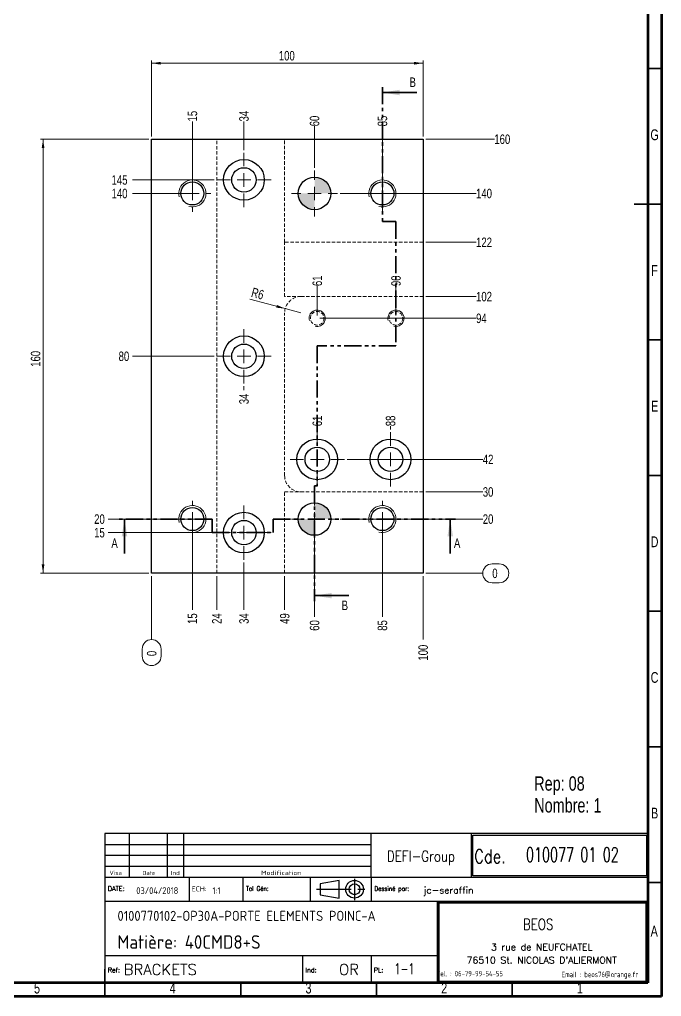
# Model space of a CAD drawing. Header units: millimetres. Extents: x 5 to 415, y 5 to 589.
# Drawn here: x 178.5 to 415, y 5 to 365.1 of the extents above; entities that cross this region are included whole.
import ezdxf

# ---------------------------------------------------------------- set-up
doc = ezdxf.new("R2010")
doc.units = ezdxf.units.MM
for name, pattern in [('CENTERX2', [20.32, 12.7, -2.54, 2.54, -2.54]), ('HIDDEN', [1.905, 1.27, -0.635]), ('PHANTOM', [12.7, 6.35, -1.27, 1.27, -1.27, 1.27, -1.27])]:
    doc.linetypes.add(name, pattern=pattern)
doc.layers.add('DIMENSIONS', color=176, linetype='Continuous')
doc.styles.add('SLDTEXTSTYLE0', font='TXT', dxfattribs={"width": 0.75})
doc.styles.add('SLDTEXTSTYLE1', font='ISOCP')
doc.styles.add('SLDTEXTSTYLE10', font='ISOCP', dxfattribs={"width": 1.147311})
doc.styles.add('SLDTEXTSTYLE11', font='ISOCP', dxfattribs={"width": 1.385904})
doc.styles.add('SLDTEXTSTYLE12', font='ISOCP', dxfattribs={"width": 1.246461})
doc.styles.add('SLDTEXTSTYLE13', font='ROMAND')
doc.styles.add('SLDTEXTSTYLE2', font='ROMANT', dxfattribs={"width": 0.8})
doc.styles.add('SLDTEXTSTYLE3', font='ISOCP', dxfattribs={"width": 0.8})
doc.styles.add('SLDTEXTSTYLE4', font='ROMANS', dxfattribs={"width": 0.8})
doc.styles.add('SLDTEXTSTYLE5', font='ROMANT')
doc.styles.add('SLDTEXTSTYLE6', font='ROMANS')
doc.styles.add('SLDTEXTSTYLE7', font='ROMANT', dxfattribs={"width": 0.65})
doc.styles.add('SLDTEXTSTYLE8', font='ISOCP', dxfattribs={"width": 1.446157})
doc.styles.add('SLDTEXTSTYLE9', font='ISOCP', dxfattribs={"width": 1.294402})
doc.dimstyles.new('SLDDIMSTYLE0', dxfattribs={"dimtxt": 3.5, "dimasz": 3.302, "dimexe": 0, "dimexo": 0.0625, "dimgap": 0.875, "dimtad": 0, "dimtih": 1, "dimtoh": 1, "dimdec": 0, "dimrnd": 1e-09, "dimdsep": 46, "dimtxsty": 'SLDTEXTSTYLE0', "dimblk1": 'NONE', "dimblk2": 'NONE', "dimsah": 1, "dimcen": 0.09, "dimadec": 0, "dimazin": 2, "dimtfac": 1, "dimtdec": 0, "dimtofl": 0, "dimtmove": 0, "dimatfit": 3, "dimldrblk": 'NONE', "dimfxl": 1, "dimfrac": 2, "dimtolj": 1, "dimtzin": 12, "dimarcsym": 0})
doc.dimstyles.new('SLDDIMSTYLE1', dxfattribs={"dimtxt": 3.5, "dimasz": 3.302, "dimexe": 0, "dimexo": 0.0625, "dimgap": 0.875, "dimtad": 0, "dimtih": 1, "dimtoh": 1, "dimrnd": 1e-09, "dimzin": 12, "dimdsep": 46, "dimtxsty": 'SLDTEXTSTYLE0', "dimblk1": 'NONE', "dimblk2": 'NONE', "dimsah": 1, "dimcen": 0.09, "dimadec": 0, "dimazin": 3, "dimtfac": 1, "dimtofl": 0, "dimtmove": 0, "dimatfit": 3, "dimldrblk": 'NONE', "dimfxl": 1, "dimfrac": 2, "dimtolj": 1, "dimtzin": 12, "dimarcsym": 0})
doc.dimstyles.new('SLDDIMSTYLE2', dxfattribs={"dimtxt": 3.5, "dimasz": 3.302, "dimexe": 0, "dimexo": 0.0625, "dimgap": 0.875, "dimtad": 1, "dimrnd": 1e-09, "dimzin": 12, "dimdsep": 46, "dimtxsty": 'SLDTEXTSTYLE0', "dimsah": 1, "dimcen": 0.09, "dimadec": 0, "dimazin": 3, "dimtfac": 1, "dimtofl": 0, "dimtmove": 0, "dimatfit": 3, "dimfxl": 1, "dimfrac": 2, "dimtolj": 1, "dimtzin": 12, "dimarcsym": 0})
doc.dimstyles.new('SLDDIMSTYLE3', dxfattribs={"dimtxt": 3.5, "dimasz": 3.302, "dimexe": 0, "dimexo": 0.0625, "dimgap": 0.875, "dimtad": 1, "dimrnd": 1e-09, "dimzin": 12, "dimdsep": 46, "dimtxsty": 'SLDTEXTSTYLE0', "dimsah": 1, "dimcen": 0, "dimadec": 0, "dimazin": 3, "dimtfac": 1, "dimtofl": 0, "dimtmove": 0, "dimatfit": 3, "dimfxl": 1, "dimfrac": 2, "dimtolj": 1, "dimtzin": 12, "dimarcsym": 0})

# ---------------------------------------------------------------- blocks, each defined once
blk = doc.blocks.new('SW_NOTE_0')
at = {"color": 0, "linetype": 'Continuous', "lineweight": 0, "char_height": 5.292, "attachment_point": 1, "style": 'SLDTEXTSTYLE0'}
for s, insert in [('Rep: 08', (0, 6.82)), ('Nombre: 1', (0, -1.23))]:
    blk.add_mtext(s, dxfattribs=dict(at, insert=insert))
blk = doc.blocks.new('_D')
at = {"color": 7, "linetype": 'Continuous', "lineweight": 18}
for p, q in [((352.67, 164.44), (355.26, 164.44)), ((328.18, 160.95), (349.18, 160.95)), ((355.26, 157.46), (352.67, 157.46))]:
    blk.add_line(p, q, dxfattribs=at)
for centre, start, end in [((352.67, 160.95), 90, 270), ((355.26, 160.95), 270, 90)]:
    blk.add_arc(centre, 3.49, start, end, dxfattribs=at)
at = {"color": 7, "linetype": 'Continuous', "lineweight": 18, "insert": (352.67, 162.69), "char_height": 3.5, "attachment_point": 1, "style": 'SLDTEXTSTYLE0'}
blk.add_mtext('0', dxfattribs=at)
blk = doc.blocks.new('_None')
blk = doc.blocks.new('_D_1')
at = {"color": 7, "linetype": 'Continuous', "lineweight": 18}
blk.add_line((250.18, 175.95), (211.18, 175.95), dxfattribs=at)
at = {"color": 7, "linetype": 'Continuous', "lineweight": 18, "insert": (206.01, 177.69), "char_height": 3.5, "attachment_point": 1, "style": 'SLDTEXTSTYLE0'}
blk.add_mtext('15', dxfattribs=at)
blk = doc.blocks.new('_D_2')
at = {"color": 7, "linetype": 'Continuous', "lineweight": 18}
blk.add_line((241.18, 180.95), (211.18, 180.95), dxfattribs=at)
at = {"color": 7, "linetype": 'Continuous', "lineweight": 18, "insert": (206.01, 182.69), "char_height": 3.5, "attachment_point": 1, "style": 'SLDTEXTSTYLE0'}
blk.add_mtext('20', dxfattribs=at)
blk = doc.blocks.new('_D_3')
at = {"color": 7, "linetype": 'Continuous', "lineweight": 18}
blk.add_line((296.68, 180.95), (349.18, 180.95), dxfattribs=at)
at = {"color": 7, "linetype": 'Continuous', "lineweight": 18, "insert": (349.18, 182.69), "char_height": 3.5, "attachment_point": 1, "style": 'SLDTEXTSTYLE0'}
blk.add_mtext('20', dxfattribs=at)
blk = doc.blocks.new('_D_4')
at = {"color": 7, "linetype": 'Continuous', "lineweight": 18}
blk.add_line((328.18, 190.95), (349.18, 190.95), dxfattribs=at)
at = {"color": 7, "linetype": 'Continuous', "lineweight": 18, "insert": (349.18, 192.69), "char_height": 3.5, "attachment_point": 1, "style": 'SLDTEXTSTYLE0'}
blk.add_mtext('30', dxfattribs=at)
blk = doc.blocks.new('_D_5')
at = {"color": 7, "linetype": 'Continuous', "lineweight": 18}
blk.add_line((299.18, 202.95), (349.18, 202.95), dxfattribs=at)
at = {"color": 7, "linetype": 'Continuous', "lineweight": 18, "insert": (349.18, 204.69), "char_height": 3.5, "attachment_point": 1, "style": 'SLDTEXTSTYLE0'}
blk.add_mtext('42', dxfattribs=at)
blk = doc.blocks.new('_D_6')
at = {"color": 7, "linetype": 'Continuous', "lineweight": 18}
blk.add_line((250.18, 240.95), (220.19, 240.95), dxfattribs=at)
at = {"color": 7, "linetype": 'Continuous', "lineweight": 18, "insert": (215.02, 242.69), "char_height": 3.5, "attachment_point": 1, "style": 'SLDTEXTSTYLE0'}
blk.add_mtext('80', dxfattribs=at)
blk = doc.blocks.new('_D_7')
at = {"color": 7, "linetype": 'Continuous', "lineweight": 18}
blk.add_line((289.18, 254.95), (346.71, 254.95), dxfattribs=at)
at = {"color": 7, "linetype": 'Continuous', "lineweight": 18, "insert": (346.71, 256.69), "char_height": 3.5, "attachment_point": 1, "style": 'SLDTEXTSTYLE0'}
blk.add_mtext('94', dxfattribs=at)
blk = doc.blocks.new('_D_8')
at = {"color": 7, "linetype": 'Continuous', "lineweight": 18}
blk.add_line((328.18, 262.95), (346.71, 262.95), dxfattribs=at)
at = {"color": 7, "linetype": 'Continuous', "lineweight": 18, "insert": (346.71, 264.69), "char_height": 3.5, "attachment_point": 1, "style": 'SLDTEXTSTYLE0'}
blk.add_mtext('102', dxfattribs=at)
blk = doc.blocks.new('_D_9')
at = {"color": 7, "linetype": 'Continuous', "lineweight": 18}
blk.add_line((328.18, 282.95), (346.71, 282.95), dxfattribs=at)
at = {"color": 7, "linetype": 'Continuous', "lineweight": 18, "insert": (346.71, 284.69), "char_height": 3.5, "attachment_point": 1, "style": 'SLDTEXTSTYLE0'}
blk.add_mtext('122', dxfattribs=at)
blk = doc.blocks.new('_D_10')
at = {"color": 7, "linetype": 'Continuous', "lineweight": 18}
blk.add_line((241.18, 300.95), (220.19, 300.95), dxfattribs=at)
at = {"color": 7, "linetype": 'Continuous', "lineweight": 18, "insert": (212.43, 302.69), "char_height": 3.5, "attachment_point": 1, "style": 'SLDTEXTSTYLE0'}
blk.add_mtext('140', dxfattribs=at)
blk = doc.blocks.new('_D_11')
at = {"color": 7, "linetype": 'Continuous', "lineweight": 18}
blk.add_line((296.68, 300.95), (346.71, 300.95), dxfattribs=at)
at = {"color": 7, "linetype": 'Continuous', "lineweight": 18, "insert": (346.71, 302.69), "char_height": 3.5, "attachment_point": 1, "style": 'SLDTEXTSTYLE0'}
blk.add_mtext('140', dxfattribs=at)
blk = doc.blocks.new('_D_12')
at = {"color": 7, "linetype": 'Continuous', "lineweight": 18}
blk.add_line((250.18, 305.95), (220.19, 305.95), dxfattribs=at)
at = {"color": 7, "linetype": 'Continuous', "lineweight": 18, "insert": (212.43, 307.69), "char_height": 3.5, "attachment_point": 1, "style": 'SLDTEXTSTYLE0'}
blk.add_mtext('145', dxfattribs=at)
blk = doc.blocks.new('_D_13')
at = {"color": 7, "linetype": 'Continuous', "lineweight": 18}
blk.add_line((328.18, 320.95), (353.44, 320.95), dxfattribs=at)
at = {"color": 7, "linetype": 'Continuous', "lineweight": 18, "insert": (353.44, 322.69), "char_height": 3.5, "attachment_point": 1, "style": 'SLDTEXTSTYLE0'}
blk.add_mtext('160', dxfattribs=at)
blk = doc.blocks.new('_D_14')
at = {"color": 7, "linetype": 'Continuous', "lineweight": 18}
for p, q in [((227.18, 159.95), (227.18, 136.53)), ((223.7, 130.45), (223.7, 133.04)), ((230.67, 133.04), (230.67, 130.45))]:
    blk.add_line(p, q, dxfattribs=at)
for centre, start, end in [((227.18, 133.04), 0, 180), ((227.18, 130.45), 180, 0)]:
    blk.add_arc(centre, 3.49, start, end, dxfattribs=at)
at = {"color": 7, "linetype": 'Continuous', "lineweight": 18, "insert": (225.45, 130.45), "char_height": 3.5, "attachment_point": 1, "rotation": 90, "style": 'SLDTEXTSTYLE0'}
blk.add_mtext('0', dxfattribs=at)
blk = doc.blocks.new('_D_15')
at = {"color": 7, "linetype": 'Continuous', "lineweight": 18}
blk.add_line((242.18, 179.95), (242.18, 147.49), dxfattribs=at)
at = {"color": 7, "linetype": 'Continuous', "lineweight": 18, "insert": (240.45, 142.31), "char_height": 3.5, "attachment_point": 1, "rotation": 90, "style": 'SLDTEXTSTYLE0'}
blk.add_mtext('15', dxfattribs=at)
blk = doc.blocks.new('_D_16')
at = {"color": 7, "linetype": 'Continuous', "lineweight": 18}
blk.add_line((242.18, 301.95), (242.18, 327.5), dxfattribs=at)
at = {"color": 7, "linetype": 'Continuous', "lineweight": 18, "insert": (240.45, 327.5), "char_height": 3.5, "attachment_point": 1, "rotation": 90, "style": 'SLDTEXTSTYLE0'}
blk.add_mtext('15', dxfattribs=at)
blk = doc.blocks.new('_D_17')
at = {"color": 7, "linetype": 'Continuous', "lineweight": 18}
blk.add_line((251.18, 159.95), (251.18, 147.49), dxfattribs=at)
at = {"color": 7, "linetype": 'Continuous', "lineweight": 18, "insert": (249.45, 142.31), "char_height": 3.5, "attachment_point": 1, "rotation": 90, "style": 'SLDTEXTSTYLE0'}
blk.add_mtext('24', dxfattribs=at)
blk = doc.blocks.new('_D_18')
at = {"color": 7, "linetype": 'Continuous', "lineweight": 18}
blk.add_line((261.18, 164.95), (261.18, 147.49), dxfattribs=at)
at = {"color": 7, "linetype": 'Continuous', "lineweight": 18, "insert": (259.45, 142.31), "char_height": 3.5, "attachment_point": 1, "rotation": 90, "style": 'SLDTEXTSTYLE0'}
blk.add_mtext('34', dxfattribs=at)
blk = doc.blocks.new('_D_19')
at = {"color": 7, "linetype": 'Continuous', "lineweight": 18}
blk.add_line((261.18, 229.95), (261.18, 228.44), dxfattribs=at)
at = {"color": 7, "linetype": 'Continuous', "lineweight": 18, "insert": (259.45, 223.27), "char_height": 3.5, "attachment_point": 1, "rotation": 90, "style": 'SLDTEXTSTYLE0'}
blk.add_mtext('34', dxfattribs=at)
blk = doc.blocks.new('_D_20')
at = {"color": 7, "linetype": 'Continuous', "lineweight": 18}
blk.add_line((261.18, 316.95), (261.18, 327.5), dxfattribs=at)
at = {"color": 7, "linetype": 'Continuous', "lineweight": 18, "insert": (259.45, 327.5), "char_height": 3.5, "attachment_point": 1, "rotation": 90, "style": 'SLDTEXTSTYLE0'}
blk.add_mtext('34', dxfattribs=at)
blk = doc.blocks.new('_D_21')
at = {"color": 7, "linetype": 'Continuous', "lineweight": 18}
blk.add_line((276.18, 159.95), (276.18, 147.49), dxfattribs=at)
at = {"color": 7, "linetype": 'Continuous', "lineweight": 18, "insert": (274.45, 142.31), "char_height": 3.5, "attachment_point": 1, "rotation": 90, "style": 'SLDTEXTSTYLE0'}
blk.add_mtext('49', dxfattribs=at)
blk = doc.blocks.new('_D_22')
at = {"color": 7, "linetype": 'Continuous', "lineweight": 18}
blk.add_line((287.18, 171.45), (287.18, 144.95), dxfattribs=at)
at = {"color": 7, "linetype": 'Continuous', "lineweight": 18, "insert": (285.45, 139.78), "char_height": 3.5, "attachment_point": 1, "rotation": 90, "style": 'SLDTEXTSTYLE0'}
blk.add_mtext('60', dxfattribs=at)
blk = doc.blocks.new('_D_23')
at = {"color": 7, "linetype": 'Continuous', "lineweight": 18}
blk.add_line((287.18, 310.45), (287.18, 325.7), dxfattribs=at)
at = {"color": 7, "linetype": 'Continuous', "lineweight": 18, "insert": (285.45, 325.7), "char_height": 3.5, "attachment_point": 1, "rotation": 90, "style": 'SLDTEXTSTYLE0'}
blk.add_mtext('60', dxfattribs=at)
blk = doc.blocks.new('_D_24')
at = {"color": 7, "linetype": 'Continuous', "lineweight": 18}
blk.add_line((288.18, 255.95), (288.18, 266.82), dxfattribs=at)
at = {"color": 7, "linetype": 'Continuous', "lineweight": 18, "insert": (286.45, 266.82), "char_height": 3.5, "attachment_point": 1, "rotation": 90, "style": 'SLDTEXTSTYLE0'}
blk.add_mtext('61', dxfattribs=at)
blk = doc.blocks.new('_D_25')
at = {"color": 7, "linetype": 'Continuous', "lineweight": 18}
blk.add_line((288.18, 213.95), (288.18, 215.17), dxfattribs=at)
at = {"color": 7, "linetype": 'Continuous', "lineweight": 18, "insert": (286.45, 215.17), "char_height": 3.5, "attachment_point": 1, "rotation": 90, "style": 'SLDTEXTSTYLE0'}
blk.add_mtext('61', dxfattribs=at)
blk = doc.blocks.new('_D_26')
at = {"color": 7, "linetype": 'Continuous', "lineweight": 18}
blk.add_line((312.18, 179.95), (312.18, 144.95), dxfattribs=at)
at = {"color": 7, "linetype": 'Continuous', "lineweight": 18, "insert": (310.45, 139.78), "char_height": 3.5, "attachment_point": 1, "rotation": 90, "style": 'SLDTEXTSTYLE0'}
blk.add_mtext('85', dxfattribs=at)
blk = doc.blocks.new('_D_27')
at = {"color": 7, "linetype": 'Continuous', "lineweight": 18}
blk.add_line((312.18, 301.95), (312.18, 325.7), dxfattribs=at)
at = {"color": 7, "linetype": 'Continuous', "lineweight": 18, "insert": (310.45, 325.7), "char_height": 3.5, "attachment_point": 1, "rotation": 90, "style": 'SLDTEXTSTYLE0'}
blk.add_mtext('85', dxfattribs=at)
blk = doc.blocks.new('_D_28')
at = {"color": 7, "linetype": 'Continuous', "lineweight": 18}
blk.add_line((315.18, 213.95), (315.18, 215.17), dxfattribs=at)
at = {"color": 7, "linetype": 'Continuous', "lineweight": 18, "insert": (313.45, 215.17), "char_height": 3.5, "attachment_point": 1, "rotation": 90, "style": 'SLDTEXTSTYLE0'}
blk.add_mtext('88', dxfattribs=at)
blk = doc.blocks.new('_D_29')
at = {"color": 7, "linetype": 'Continuous', "lineweight": 18}
blk.add_line((317.18, 255.95), (317.18, 266.82), dxfattribs=at)
at = {"color": 7, "linetype": 'Continuous', "lineweight": 18, "insert": (315.45, 266.82), "char_height": 3.5, "attachment_point": 1, "rotation": 90, "style": 'SLDTEXTSTYLE0'}
blk.add_mtext('90', dxfattribs=at)
blk = doc.blocks.new('_D_30')
at = {"color": 7, "linetype": 'Continuous', "lineweight": 18}
blk.add_line((327.18, 159.95), (327.18, 136.53), dxfattribs=at)
at = {"color": 7, "linetype": 'Continuous', "lineweight": 18, "insert": (325.45, 128.77), "char_height": 3.5, "attachment_point": 1, "rotation": 90, "style": 'SLDTEXTSTYLE0'}
blk.add_mtext('100', dxfattribs=at)
blk = doc.blocks.new('_D_31')
at = {"color": 7, "linetype": 'Continuous', "lineweight": 18}
for p, q in [((227.18, 321.95), (227.18, 349.95)), ((327.18, 321.95), (327.18, 349.95)), ((227.18, 348.95), (327.18, 348.95))]:
    blk.add_line(p, q, dxfattribs=at)
for points in [[(227.18, 348.95), (230.49, 348.45), (230.49, 349.46)], [(327.18, 348.95), (323.88, 349.46), (323.88, 348.45)]]:
    blk.add_solid(points, dxfattribs=at)
at = {"color": 7, "linetype": 'Continuous', "lineweight": 18, "insert": (274.05, 353.47), "char_height": 3.5, "attachment_point": 1, "style": 'SLDTEXTSTYLE0'}
blk.add_mtext('100', dxfattribs=at)
blk = doc.blocks.new('_D_32')
at = {"color": 7, "linetype": 'Continuous', "lineweight": 18}
for p, q in [((226.18, 320.95), (186.18, 320.95)), ((187.18, 160.95), (187.18, 320.95)), ((226.18, 160.95), (186.18, 160.95))]:
    blk.add_line(p, q, dxfattribs=at)
for points in [[(187.18, 320.95), (186.68, 317.65), (187.69, 317.65)], [(187.18, 160.95), (187.69, 164.26), (186.68, 164.26)]]:
    blk.add_solid(points, dxfattribs=at)
at = {"color": 7, "linetype": 'Continuous', "lineweight": 18, "insert": (182.67, 237.07), "char_height": 3.5, "attachment_point": 1, "rotation": 90, "style": 'SLDTEXTSTYLE0'}
blk.add_mtext('160', dxfattribs=at)
blk = doc.blocks.new('_D_33')
at = {"color": 7, "linetype": 'Continuous', "lineweight": 18}
for q in [(263.37, 261.99), (282.18, 256.95)]:
    blk.add_line((276.39, 258.51), q, dxfattribs=at)
blk.add_solid([(276.39, 258.51), (273.33, 259.85), (273.07, 258.87)], dxfattribs=at)
at = {"color": 7, "linetype": 'Continuous', "lineweight": 18, "insert": (264.53, 266.32), "char_height": 3.5, "attachment_point": 1, "rotation": 345, "style": 'SLDTEXTSTYLE0'}
blk.add_mtext('R6', dxfattribs=at)
blk = doc.blocks.new('SW_CENTERMARKSYMBOL_0')
at = {"color": 0, "linetype": 'Continuous', "lineweight": 0}
for p, q in [((0, 5), (0, 6.75)), ((-5, 0), (-6.75, 0)), ((0, 0), (-2.5, 0)), ((0, 0), (0, 2.5)), ((0, 0), (0, -2.5)), ((0, 0), (2.5, 0)), ((5, 0), (6.75, 0)), ((0, -5), (0, -6.75))]:
    blk.add_line(p, q, dxfattribs=at)
blk = doc.blocks.new('SW_CENTERMARKSYMBOL_1')
at = {"color": 0, "linetype": 'Continuous', "lineweight": 0}
for p, q in [((0, 5), (0, 6.75)), ((-5, 0), (-6.75, 0)), ((0, 0), (-2.5, 0)), ((0, 0), (0, 2.5)), ((0, 0), (0, -2.5)), ((0, 0), (2.5, 0)), ((5, 0), (6.75, 0)), ((0, -5), (0, -6.75))]:
    blk.add_line(p, q, dxfattribs=at)
blk = doc.blocks.new('SW_CENTERMARKSYMBOL_2')
at = {"color": 0, "linetype": 'Continuous', "lineweight": 0}
for p, q in [((0, 5), (0, 6.75)), ((-5, 0), (-6.75, 0)), ((0, 0), (-2.5, 0)), ((0, 0), (0, 2.5)), ((0, 0), (0, -2.5)), ((0, 0), (2.5, 0)), ((5, 0), (6.75, 0)), ((0, -5), (0, -6.75))]:
    blk.add_line(p, q, dxfattribs=at)
blk = doc.blocks.new('SW_CENTERMARKSYMBOL_3')
at = {"color": 0, "linetype": 'Continuous', "lineweight": 0}
for p, q in [((0, 5), (0, 6.75)), ((-5, 0), (-6.75, 0)), ((0, 0), (-2.5, 0)), ((0, 0), (0, 2.5)), ((0, 0), (0, -2.5)), ((0, 0), (2.5, 0)), ((5, 0), (6.75, 0)), ((0, -5), (0, -6.75))]:
    blk.add_line(p, q, dxfattribs=at)
blk = doc.blocks.new('SW_CENTERMARKSYMBOL_4')
at = {"color": 0, "linetype": 'Continuous', "lineweight": 0}
for p, q in [((0, 5), (0, 8.5)), ((-5, 0), (-8.5, 0)), ((0, 0), (-2.5, 0)), ((0, 0), (0, 2.5)), ((0, 0), (0, -2.5)), ((0, 0), (2.5, 0)), ((5, 0), (8.5, 0)), ((0, -5), (0, -8.5))]:
    blk.add_line(p, q, dxfattribs=at)
blk = doc.blocks.new('SW_CENTERMARKSYMBOL_5')
at = {"color": 0, "linetype": 'Continuous', "lineweight": 0}
for p, q in [((0, 5), (0, 8.5)), ((-5, 0), (-8.5, 0)), ((0, 0), (-2.5, 0)), ((0, 0), (0, 2.5)), ((0, 0), (0, -2.5)), ((0, 0), (2.5, 0)), ((5, 0), (8.5, 0)), ((0, -5), (0, -8.5))]:
    blk.add_line(p, q, dxfattribs=at)
blk = doc.blocks.new('SW_CENTERMARKSYMBOL_6')
at = {"color": 0, "linetype": 'Continuous', "lineweight": 0}
for p, q in [((0, 5), (0, 10)), ((-5, 0), (-10, 0)), ((0, 0), (-2.5, 0)), ((0, 0), (0, 2.5)), ((0, 0), (0, -2.5)), ((0, 0), (2.5, 0)), ((5, 0), (10, 0)), ((0, -5), (0, -10))]:
    blk.add_line(p, q, dxfattribs=at)
blk = doc.blocks.new('SW_CENTERMARKSYMBOL_7')
at = {"color": 0, "linetype": 'Continuous', "lineweight": 0}
for p, q in [((0, 5), (0, 10)), ((-5, 0), (-10, 0)), ((0, 0), (-2.5, 0)), ((0, 0), (0, 2.5)), ((0, 0), (0, -2.5)), ((0, 0), (2.5, 0)), ((5, 0), (10, 0)), ((0, -5), (0, -10))]:
    blk.add_line(p, q, dxfattribs=at)
blk = doc.blocks.new('SW_CENTERMARKSYMBOL_8')
at = {"color": 0, "linetype": 'Continuous', "lineweight": 0}
for p, q in [((0, 5), (0, 10)), ((-5, 0), (-10, 0)), ((0, 0), (-2.5, 0)), ((0, 0), (0, 2.5)), ((0, 0), (0, -2.5)), ((0, 0), (2.5, 0)), ((5, 0), (10, 0)), ((0, -5), (0, -10))]:
    blk.add_line(p, q, dxfattribs=at)
blk = doc.blocks.new('SW_CENTERMARKSYMBOL_9')
at = {"color": 0, "linetype": 'Continuous', "lineweight": 0}
for p, q in [((0, 5), (0, 10)), ((-5, 0), (-10, 0)), ((0, 0), (-2.5, 0)), ((0, 0), (0, 2.5)), ((0, 0), (0, -2.5)), ((0, 0), (2.5, 0)), ((5, 0), (10, 0)), ((0, -5), (0, -10))]:
    blk.add_line(p, q, dxfattribs=at)
blk = doc.blocks.new('SW_CENTERMARKSYMBOL_10')
at = {"color": 0, "linetype": 'Continuous', "lineweight": 0}
for p, q in [((0, 5), (0, 10)), ((-5, 0), (-10, 0)), ((0, 0), (-2.5, 0)), ((0, 0), (0, 2.5)), ((0, 0), (0, -2.5)), ((0, 0), (2.5, 0)), ((5, 0), (10, 0)), ((0, -5), (0, -10))]:
    blk.add_line(p, q, dxfattribs=at)
blk = doc.blocks.new('SW_DOWELSYMBOL_0')
at = {"linetype": 'Continuous', "lineweight": 0}
h = blk.add_hatch(color=0, dxfattribs=at)
edge = h.paths.add_edge_path(flags=0)
edge.add_arc((0, 0), 6, 0, 90)
edge.add_line((0, 6), (0, 0))
edge.add_line((0, 0), (6, 0))
h = blk.add_hatch(color=0, dxfattribs=at)
edge = h.paths.add_edge_path(flags=0)
edge.add_arc((0, 0), 6, 180, 270)
edge.add_line((0, -6), (0, 0))
edge.add_line((0, 0), (-6, 0))
at = {"color": 0, "linetype": 'Continuous', "lineweight": 0}
blk.add_circle((0, 0), 6, dxfattribs=at)
blk = doc.blocks.new('SW_DOWELSYMBOL_1')
at = {"linetype": 'Continuous', "lineweight": 0}
h = blk.add_hatch(color=0, dxfattribs=at)
edge = h.paths.add_edge_path(flags=0)
edge.add_arc((0, 0), 6, 0, 90)
edge.add_line((0, 6), (0, 0))
edge.add_line((0, 0), (6, 0))
h = blk.add_hatch(color=0, dxfattribs=at)
edge = h.paths.add_edge_path(flags=0)
edge.add_arc((0, 0), 6, 180, 270)
edge.add_line((0, -6), (0, 0))
edge.add_line((0, 0), (-6, 0))
at = {"color": 0, "linetype": 'Continuous', "lineweight": 0}
blk.add_circle((0, 0), 6, dxfattribs=at)

msp = doc.modelspace()

# ---------------------------------------------------------------- linework, layer by layer
at = {"color": 7, "linetype": 'Continuous', "lineweight": 70}
for p, q in [((415, 589), (415, 5)), ((410, 584), (410, 10)), ((410, 10), (10, 10)), ((415, 5), (5, 5))]:
    msp.add_line(p, q, dxfattribs=at)
at = {"color": 7, "linetype": 'Continuous', "lineweight": 35}
for p, q in [((410, 347), (415, 347)), ((324.885, 338.153), (312.185, 338.153)), ((415.001, 297), (404.999, 297)), ((410, 297), (415, 297)), ((410, 247), (415, 247)), ((410, 197), (415, 197)), ((217.185, 168.253), (217.185, 180.953)), ((337.185, 168.253), (337.185, 180.953)), ((299.885, 152.725), (287.185, 152.725)), ((410, 147), (415, 147)), ((410, 97), (415, 97)), ((410, 47), (415, 47)), ((210, 4.999), (210, 15.001)), ((210, 10), (210, 5)), ((260, 10), (260, 5)), ((310, 10), (310, 5)), ((360, 10), (360, 5))]:
    msp.add_line(p, q, dxfattribs=at)
at = {"color": 7, "linetype": 'PHANTOM', "lineweight": 35}
for p, q in [((312.185, 340.153), (312.185, 290.581)), ((312.185, 290.581), (317.185, 290.581)), ((317.185, 290.581), (317.185, 244.747)), ((317.185, 244.747), (288.185, 244.747)), ((288.185, 244.747), (288.185, 193.18)), ((288.185, 193.18), (287.185, 193.18)), ((287.185, 193.18), (287.185, 150.725)), ((249.441, 180.953), (215.185, 180.953)), ((249.441, 180.953), (249.441, 175.953)), ((271.973, 175.953), (271.973, 180.953)), ((271.973, 180.953), (339.185, 180.953)), ((249.441, 175.953), (271.973, 175.953))]:
    msp.add_line(p, q, dxfattribs=at)
at = {"color": 7, "linetype": 'Continuous', "lineweight": 25}
for p, q in [((227.185, 320.953), (327.185, 320.953)), ((227.185, 160.953), (227.185, 320.953)), ((327.185, 320.953), (327.185, 160.953)), ((327.185, 160.953), (227.185, 160.953))]:
    msp.add_line(p, q, dxfattribs=at)
at = {"color": 7, "linetype": 'HIDDEN', "lineweight": 18}
for p, q in [((251.185, 160.953), (251.185, 320.953)), ((276.185, 282.953), (276.185, 320.953)), ((327.185, 282.953), (276.185, 282.953)), ((276.185, 262.953), (276.185, 282.953)), ((282.185, 262.953), (276.185, 262.953)), ((282.185, 262.953), (327.185, 262.953)), ((276.185, 196.953), (276.185, 256.953)), ((276.185, 160.953), (276.185, 190.953)), ((276.185, 190.953), (282.185, 190.953)), ((327.185, 190.953), (282.185, 190.953))]:
    msp.add_line(p, q, dxfattribs=at)
at = {"color": 7, "linetype": 'Continuous', "lineweight": 25}
for centre, radius in [((261.185, 305.953), 7.5), ((261.185, 305.953), 4.5), ((287.185, 300.953), 6), ((242.185, 300.953), 4.25), ((312.185, 300.953), 4.25), ((261.185, 240.953), 7.5), ((261.185, 240.953), 4.5), ((288.185, 202.953), 7.5), ((315.185, 202.953), 7.5), ((288.185, 202.953), 4.5), ((315.185, 202.953), 4.5), ((242.185, 180.953), 4.25), ((287.185, 180.953), 6), ((312.185, 180.953), 4.25), ((261.185, 175.953), 7.5), ((261.185, 175.953), 4.5)]:
    msp.add_circle(centre, radius, dxfattribs=at)
at = {"color": 7, "linetype": 'HIDDEN', "lineweight": 18}
for centre in [(288.185, 254.953), (317.185, 254.953)]:
    msp.add_circle(centre, 2.5, dxfattribs=at)
at = {"color": 7, "linetype": 'Continuous', "lineweight": 18}
for centre, radius in [((242.185, 300.953), 5), ((312.185, 300.953), 5), ((288.185, 254.953), 3), ((317.185, 254.953), 3), ((242.185, 180.953), 5), ((312.185, 180.953), 5)]:
    msp.add_arc(centre, radius, 255, 195, dxfattribs=at)
at = {"color": 7, "linetype": 'HIDDEN', "lineweight": 18}
for centre, start, end in [((282.185, 256.953), 90, 180), ((282.185, 196.953), 180, 270)]:
    msp.add_arc(centre, 6, start, end, dxfattribs=at)
at = {"color": 7, "linetype": 'Continuous', "lineweight": 35}
for points in [[(312.185, 338.153), (318.535, 337.137), (318.535, 339.169)], [(217.185, 180.953), (216.169, 174.603), (218.201, 174.603)], [(337.185, 180.953), (336.169, 174.603), (338.201, 174.603)], [(287.185, 152.725), (293.535, 151.709), (293.535, 153.741)]]:
    msp.add_solid(points, dxfattribs=at)
at = {"layer": 'DIMENSIONS', "color": 3}
for p, q in [((308, 65), (210, 65)), ((219, 49), (219, 65)), ((233, 49), (233, 65)), ((239, 49), (239, 65)), ((210, 61), (308, 61)), ((308, 57), (210, 57)), ((210, 53), (308, 53))]:
    msp.add_line(p, q, dxfattribs=at)
at = {"layer": 'DIMENSIONS', "color": 6}
for p, q in [((210, 65), (210, 10)), ((410, 10), (410, 65)), ((410, 40), (332.384, 40)), ((332.384, 40), (332.384, 10)), ((409.8, 39.8), (332.584, 39.8)), ((332.584, 39.8), (332.584, 10.2)), ((409.8, 10.2), (409.8, 39.8)), ((409.6, 39.6), (332.784, 39.6)), ((332.784, 39.6), (332.784, 10.4)), ((409.4, 39.4), (332.984, 39.4)), ((332.984, 39.4), (332.984, 10.6)), ((409.4, 10.6), (409.4, 39.4)), ((409.6, 10.4), (409.6, 39.6)), ((210, 10), (410, 10)), ((332.584, 10.2), (409.8, 10.2)), ((332.784, 10.4), (409.6, 10.4)), ((332.984, 10.6), (409.4, 10.6))]:
    msp.add_line(p, q, dxfattribs=at)
at = {"layer": 'DIMENSIONS', "color": 1}
for p, q in [((410, 65), (308, 65)), ((308, 49), (308, 65)), ((345, 49), (345, 65)), ((345.5, 49.5), (345.5, 64.5)), ((345.5, 64.5), (409.5, 64.5)), ((409.5, 64.5), (409.5, 49.5)), ((210, 49), (410, 49)), ((241, 49), (241, 40)), ((260.731, 49), (260.731, 40)), ((285.62, 49), (285.62, 40)), ((308, 49), (308, 40)), ((409.5, 49.5), (345.5, 49.5)), ((332.384, 40), (210, 40)), ((332.384, 20), (210, 20)), ((282.792, 20), (282.792, 10)), ((308, 20), (308, 10))]:
    msp.add_line(p, q, dxfattribs=at)
at = {"layer": 'DIMENSIONS'}
for p, q in [((345.5, 49.5), (345.5, 64.5)), ((345.5, 64.5), (409.5, 64.5)), ((409.5, 64.5), (409.5, 49.5)), ((409.5, 49.5), (345.5, 49.5))]:
    msp.add_line(p, q, dxfattribs=at)
at = {"layer": 'DIMENSIONS', "color": 7}
for p, q in [((296.244, 47.75), (289.244, 46.5)), ((296.244, 41.25), (296.244, 47.75)), ((289.244, 46.5), (289.244, 42.5)), ((289.244, 42.5), (296.244, 41.25))]:
    msp.add_line(p, q, dxfattribs=at)
at = {"layer": 'DIMENSIONS', "color": 3, "linetype": 'CENTERX2'}
for p, q in [((301.934, 48.348), (301.934, 40.513)), ((287.946, 44.5), (306.201, 44.5))]:
    msp.add_line(p, q, dxfattribs=at)
at = {"layer": 'DIMENSIONS', "color": 7}
for radius in [3.25, 2]:
    msp.add_circle((301.934, 44.5), radius, dxfattribs=at)

# ---------------------------------------------------------------- block references
at = {"color": 7, "linetype": 'Continuous', "lineweight": 0}
for name, p in [('SW_CENTERMARKSYMBOL_8', (261.185, 305.953)), ('SW_CENTERMARKSYMBOL_1', (242.185, 300.953)), ('SW_CENTERMARKSYMBOL_5', (287.185, 300.953)), ('SW_DOWELSYMBOL_0', (287.185, 300.953)), ('SW_CENTERMARKSYMBOL_0', (312.185, 300.953)), ('SW_CENTERMARKSYMBOL_7', (261.185, 240.953)), ('SW_CENTERMARKSYMBOL_10', (288.185, 202.953)), ('SW_CENTERMARKSYMBOL_9', (315.185, 202.953)), ('SW_CENTERMARKSYMBOL_3', (242.185, 180.953)), ('SW_CENTERMARKSYMBOL_4', (287.185, 180.953)), ('SW_CENTERMARKSYMBOL_2', (312.185, 180.953)), ('SW_CENTERMARKSYMBOL_6', (261.185, 175.953)), ('SW_DOWELSYMBOL_1', (287.185, 180.953)), ('SW_NOTE_0', (368.131, 79.317))]:
    msp.add_blockref(name, p, dxfattribs=at)

# ---------------------------------------------------------------- texts
at = {"color": 7, "linetype": 'Continuous', "char_height": 3.5, "attachment_point": 1, "style": 'SLDTEXTSTYLE0'}
for s, insert in [('B', (322.208, 343.706)), ('A', (212.357, 173.806)), ('A', (338.564, 173.806)), ('B', (297.208, 150.876))]:
    msp.add_mtext(s, dxfattribs=dict(at, insert=insert))
at = {"color": 7, "linetype": 'Continuous', "lineweight": 0, "char_height": 3.969, "attachment_point": 2, "style": 'SLDTEXTSTYLE0'}
for s, insert in [('G', (412.487, 324.56)), ('F', (412.458, 274.56)), ('E', (412.508, 224.56)), ('D', (412.453, 174.56)), ('C', (412.459, 124.56)), ('B', (412.471, 74.56)), ('A', (412.34, 31.06)), ('5', (184.96, 10.06)), ('4', (234.96, 10.06)), ('3', (284.96, 10.06)), ('2', (334.96, 10.06)), ('1', (384.96, 10.06))]:
    msp.add_mtext(s, dxfattribs=dict(at, insert=insert))
at = {"layer": 'DIMENSIONS'}
for s, insert, char_height, attachment_point, style in [('DEFI-Group', (326.42, 58.701), 4, 2, 'SLDTEXTSTYLE2'), ('Cde.', (346, 59.126), 5, 1, 'SLDTEXTSTYLE2'), ('010077 01 02', (365.078, 59.94), 5.29167, 1, 'SLDTEXTSTYLE7'), ('Visa', (211.655, 51.348), 1.5671, 1, 'SLDTEXTSTYLE12'), ('Date', (223.824, 51.283), 1.4924, 1, 'SLDTEXTSTYLE10'), ('Ind', (234.254, 51.283), 1.4924, 1, 'SLDTEXTSTYLE11'), ('Modification', (267.489, 51.348), 1.56705, 1, 'SLDTEXTSTYLE8'), ('DATE:', (211.034, 45.598), 1.7277, 1, 'SLDTEXTSTYLE6'), ('03/04/2018', (221.533, 45.253), 2.5, 1, 'SLDTEXTSTYLE1'), ('ECH:', (241.911, 45.56), 1.8141, 1, 'SLDTEXTSTYLE9'), ('1:1', (249.62, 45.24), 2.5, 1, 'SLDTEXTSTYLE1'), ('Tol Gén:', (261.952, 45.598), 1.7277, 1, 'SLDTEXTSTYLE4'), ('Dessiné par:', (309.221, 45.598), 1.72768, 1, 'SLDTEXTSTYLE4'), ('jc-seraffin', (327.355, 45.42), 2.5, 1, 'SLDTEXTSTYLE5'), ('0100770102-OP30A-PORTE ELEMENTS POINC-A', (214.603, 36.561), 3.70417, 1, 'SLDTEXTSTYLE1'), ('BEOS', (369.571, 33.595), 4, 2, 'SLDTEXTSTYLE2'), ('Matière: 40CMD8+S', (214.603, 27.564), 5, 1, 'SLDTEXTSTYLE1'), ('3 rue de NEUFCHATEL', (370.909, 24.448), 2.5, 2, 'SLDTEXTSTYLE13'), ("76510 St. NICOLAS D'ALIERMONT", (370.903, 19.623), 2.5, 2, 'SLDTEXTSTYLE13'), ('Ref:', (211.034, 15.598), 1.7277, 1, 'SLDTEXTSTYLE6'), ('BRACKETS', (216.904, 16.951), 4, 1, 'SLDTEXTSTYLE5'), ('Ind:', (283.826, 15.598), 1.7277, 1, 'SLDTEXTSTYLE6'), ('OR', (296.194, 16.951), 4, 1, 'SLDTEXTSTYLE5'), ('PL:', (309.034, 15.598), 1.7277, 1, 'SLDTEXTSTYLE6'), ('1-1', (316.651, 17.173), 4, 1, 'SLDTEXTSTYLE7'), ('Tel. : 06-79-99-54-55', (344.36, 14.429), 2, 2, 'SLDTEXTSTYLE3'), ('Email : beos76@orange.fr', (392.372, 14.097), 2, 2, 'SLDTEXTSTYLE3')]:
    msp.add_mtext(s, dxfattribs=dict(at, insert=insert, char_height=char_height, attachment_point=attachment_point, style=style))

# ---------------------------------------------------------------- dimensions: what is measured, and where the dimension line sits
at = {"color": 7, "linetype": 'Continuous', "lineweight": 18}
dim = msp.add_linear_dim(base=(327.185, 348.953), p1=(227.185, 320.953), p2=(327.185, 320.953), dimstyle='SLDDIMSTYLE2', dxfattribs=at)
dim.commit()
dim.dimension.update_dxf_attribs({"geometry": '_D_31', "text_midpoint": (277.929, 348.953), "dimtype": 160})
for feature_location, offset, dtype, origin, dimstyle, picture, middle in [((242.185, 300.953), (0, 26.55), 1, (227.185, 160.953), 'SLDDIMSTYLE1', '_D_16', (242.185, 330.089)), ((261.185, 315.953), (0, 11.55), 1, (227.185, 160.953), 'SLDDIMSTYLE1', '_D_20', (261.185, 330.089)), ((287.185, 309.453), (0, 16.25), 1, (227.185, 160.953), 'SLDDIMSTYLE1', '_D_23', (287.185, 328.289)), ((312.185, 300.953), (0, 24.75), 1, (227.185, 160.953), 'SLDDIMSTYLE1', '_D_27', (312.185, 328.289)), ((327.185, 320.953), (26.253, 0), 0, (327.185, 160.953), 'SLDDIMSTYLE1', '_D_13', (357.317, 320.953)), ((251.185, 305.953), (-30.992, 0), 0, (327.185, 160.953), 'SLDDIMSTYLE1', '_D_12', (216.314, 305.953)), ((242.185, 300.953), (-21.992, 0), 0, (327.185, 160.953), 'SLDDIMSTYLE1', '_D_10', (216.314, 300.953)), ((295.685, 300.953), (51.027, 0), 0, (327.185, 160.953), 'SLDDIMSTYLE1', '_D_11', (350.591, 300.953)), ((327.185, 282.953), (19.527, 0), 0, (327.185, 160.953), 'SLDDIMSTYLE1', '_D_9', (350.591, 282.953)), ((288.185, 254.953), (0, 11.865), 1, (227.185, 160.953), 'SLDDIMSTYLE1', '_D_24', (288.185, 269.405)), ((317.185, 254.953), (0, 11.865), 1, (227.185, 160.953), 'SLDDIMSTYLE1', '_D_29', (317.185, 269.405)), ((327.185, 262.953), (19.527, 0), 0, (327.185, 160.953), 'SLDDIMSTYLE1', '_D_8', (350.591, 262.953)), ((288.185, 254.953), (58.527, 0), 0, (327.185, 160.953), 'SLDDIMSTYLE1', '_D_7', (349.298, 254.953)), ((251.185, 240.953), (-30.992, 0), 0, (327.185, 160.953), 'SLDDIMSTYLE1', '_D_6', (217.607, 240.953)), ((261.185, 230.953), (0, -2.509), 1, (227.185, 160.953), 'SLDDIMSTYLE1', '_D_19', (261.185, 225.858)), ((288.185, 212.953), (0, 2.22), 1, (227.185, 160.953), 'SLDDIMSTYLE1', '_D_25', (288.185, 217.759)), ((315.185, 212.953), (0, 2.22), 1, (227.185, 160.953), 'SLDDIMSTYLE1', '_D_28', (315.185, 217.759)), ((298.185, 202.953), (51, 0), 0, (327.185, 160.953), 'SLDDIMSTYLE1', '_D_5', (351.771, 202.953)), ((327.185, 190.953), (22, 0), 0, (327.185, 160.953), 'SLDDIMSTYLE1', '_D_4', (351.771, 190.953)), ((242.185, 180.953), (-31, 0), 0, (327.185, 160.953), 'SLDDIMSTYLE1', '_D_2', (208.599, 180.953)), ((242.185, 180.953), (0, -33.467), 1, (227.185, 160.953), 'SLDDIMSTYLE1', '_D_15', (242.185, 144.9)), ((312.185, 180.953), (0, -36), 1, (227.185, 160.953), 'SLDDIMSTYLE1', '_D_26', (312.185, 142.367)), ((295.685, 180.953), (53.5, 0), 0, (327.185, 160.953), 'SLDDIMSTYLE1', '_D_3', (351.771, 180.953)), ((251.185, 175.953), (-40, 0), 0, (327.185, 160.953), 'SLDDIMSTYLE1', '_D_1', (208.599, 175.953)), ((287.185, 172.453), (0, -27.5), 1, (227.185, 160.953), 'SLDDIMSTYLE1', '_D_22', (287.185, 142.367)), ((261.185, 165.953), (0, -18.467), 1, (227.185, 160.953), 'SLDDIMSTYLE1', '_D_18', (261.185, 144.9)), ((327.184754605, 160.95337654), (22, 0), 0, (327.184754605, 160.95337654), 'SLDDIMSTYLE0', '_D', (353.966872508, 160.95337654)), ((227.184754605, 160.95337654), (0, -24.425698763), 1, (227.184754605, 160.95337654), 'SLDDIMSTYLE0', '_D_14', (227.184754605, 131.745559873)), ((251.185, 160.953), (0, -13.467), 1, (227.185, 160.953), 'SLDDIMSTYLE1', '_D_17', (251.185, 144.9)), ((276.185, 160.953), (0, -13.467), 1, (227.185, 160.953), 'SLDDIMSTYLE1', '_D_21', (276.185, 144.9)), ((327.185, 160.953), (0, -24.426), 1, (227.185, 160.953), 'SLDDIMSTYLE1', '_D_30', (327.185, 132.649))]:
    dim = msp.add_ordinate_dim(feature_location=feature_location, offset=offset, dtype=dtype, origin=origin, dimstyle=dimstyle, dxfattribs=at)
    dim.commit()
    dim.dimension.update_dxf_attribs({"geometry": picture, "text_midpoint": middle})
dim = msp.add_linear_dim(base=(187.185, 320.953), p1=(227.185, 160.953), p2=(227.185, 320.953), angle=90, dimstyle='SLDDIMSTYLE2', dxfattribs=at)
dim.commit()
dim.dimension.update_dxf_attribs({"geometry": '_D_32', "text_midpoint": (187.185, 240.953), "dimtype": 160})
dim = msp.add_radius_dim(center=(282.185, 256.953), mpoint=(276.389, 258.506), dimstyle='SLDDIMSTYLE3', dxfattribs=at)
dim.commit()
dim.dimension.update_dxf_attribs({"geometry": '_D_33', "text_midpoint": (265.772, 261.351), "dimtype": 164})

doc.saveas('drawing.dxf')
